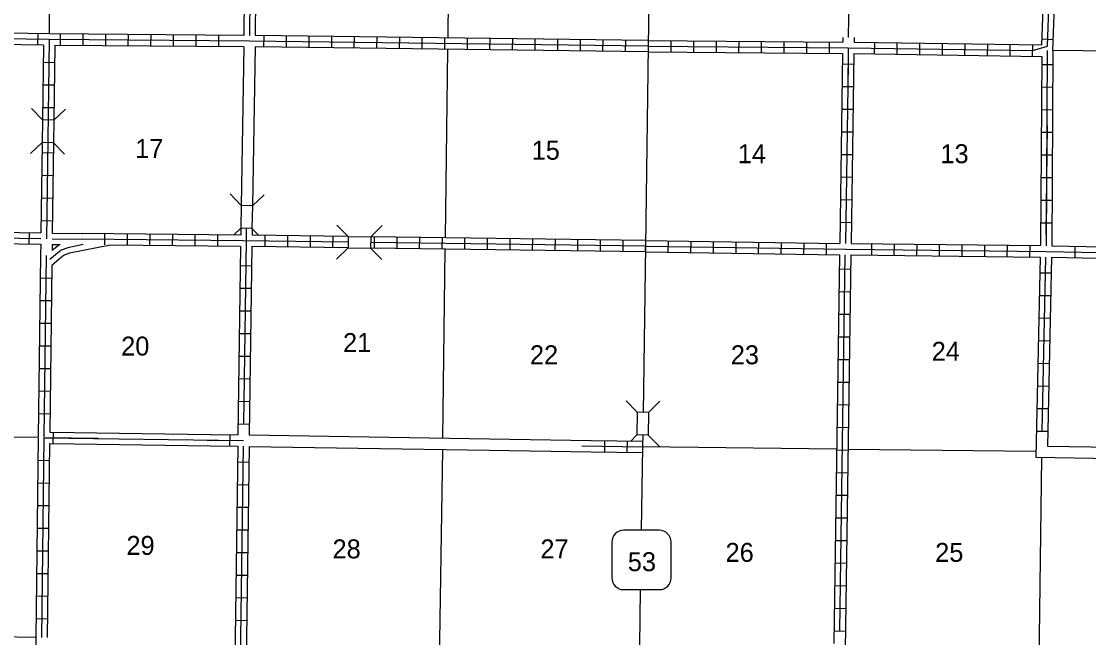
# Model space of a CAD drawing. Extents: x 1231110 to 1614361, y 15602718 to 15977648.
# Drawn here: x 1344824 to 1372993, y 15688430 to 15704684 of the extents above; entities that cross this region are included whole.
import ezdxf

# ---------------------------------------------------------------- set-up
doc = ezdxf.new("R2010")
doc.units = 0
for name, color, linetype in [('L10', 7, 'Continuous'), ('L11', 7, 'Continuous'), ('L13', 7, 'Continuous'), ('L14', 7, 'Continuous'), ('L18', 7, 'Continuous'), ('L3', 7, 'Continuous'), ('L8', 7, 'Continuous'), ('L9', 7, 'Continuous')]:
    doc.layers.add(name, color=color, linetype=linetype)

msp = doc.modelspace()

# ---------------------------------------------------------------- linework, layer by layer
at = {"layer": 'L10'}
for p, q in [((1346220, 15693841), (1349809, 15693790)), ((1357178, 15693675), (1359865, 15693632)), ((1346218, 15693541), (1349806, 15693490)), ((1357175, 15693375), (1359859, 15693332))]:
    msp.add_line(p, q, dxfattribs=at)
for points in [[(1350693, 15704011), (1350626, 15699828)], [(1350993, 15704008), (1350926, 15699821)], [(1350617, 15699233), (1350614, 15699045)], [(1350917, 15699221), (1350914, 15699042)]]:
    msp.add_lwpolyline(points, dxfattribs=at)
at = {"layer": 'L11'}
for p, q in [((1350839, 15693775), (1357178, 15693675)), ((1350835, 15693475), (1357175, 15693375)), ((1371904, 15693483), (1379949, 15693363)), ((1371597, 15693188), (1379945, 15693063))]:
    msp.add_line(p, q, dxfattribs=at)
at = {"layer": 'L13'}
for p, q in [((1345563, 15704352), (1345646, 15714675)), ((1366792, 15714314), (1366648, 15704257)), ((1356085, 15704243), (1356152, 15709251)), ((1356016, 15698973), (1356081, 15703943)), ((1382141, 15703808), (1372049, 15703916)), ((1355946, 15693694), (1356012, 15698673)), ((1345271, 15693705), (1329703, 15693927)), ((1355942, 15693394), (1355780, 15683128)), ((1366344, 15693400), (1361218, 15693461)), ((1371601, 15693337), (1366644, 15693396)), ((1371749, 15693185), (1371610, 15682903)), ((1345204, 15688434), (1340081, 15688504))]:
    msp.add_line(p, q, dxfattribs=at)
at = {"layer": 'L18'}
for p, q in [((1345385, 15702084), (1345094, 15702389)), ((1345684, 15702078), (1345988, 15702369)), ((1345385, 15702084), (1345373, 15701488)), ((1345684, 15702078), (1345385, 15702084)), ((1345684, 15702078), (1345671, 15701481)), ((1345373, 15701488), (1345068, 15701196)), ((1345671, 15701481), (1345373, 15701488)), ((1345671, 15701481), (1345963, 15701177)), ((1350626, 15699828), (1350334, 15700132)), ((1350924, 15699821), (1351228, 15700113)), ((1350626, 15699828), (1350613, 15699231)), ((1350924, 15699821), (1350626, 15699828)), ((1350924, 15699821), (1350911, 15699225)), ((1353450, 15699006), (1353154, 15699308)), ((1350613, 15699231), (1350421, 15699047)), ((1350911, 15699225), (1350613, 15699231)), ((1350911, 15699225), (1351089, 15699039)), ((1354046, 15699000), (1354348, 15699296)), ((1353450, 15699006), (1353447, 15698708)), ((1353450, 15699006), (1354046, 15699000)), ((1354046, 15699000), (1354043, 15698702)), ((1353447, 15698708), (1353145, 15698413)), ((1353447, 15698708), (1354043, 15698702)), ((1354043, 15698702), (1354339, 15698401)), ((1361077, 15694374), (1360782, 15694675)), ((1361375, 15694371), (1361677, 15694666)), ((1361077, 15694374), (1361071, 15693777)), ((1361375, 15694371), (1361077, 15694374)), ((1361375, 15694371), (1361370, 15693774)), ((1361071, 15693777), (1360906, 15693616)), ((1361370, 15693774), (1361071, 15693777)), ((1361370, 15693774), (1361665, 15693473))]:
    msp.add_line(p, q, dxfattribs=at)
at = {"layer": 'L3'}
for p, q in [((1361662, 15691262), (1360722, 15691262)), ((1360409, 15690949), (1360409, 15690009)), ((1361975, 15690009), (1361975, 15690949)), ((1360722, 15689696), (1361662, 15689696))]:
    msp.add_line(p, q, dxfattribs=at)
for points in [[(1361445, 15709343), (1361369, 15704026), (1361294, 15698752), (1361231, 15694372)], [(1361223, 15693776), (1361218, 15693461), (1361184, 15691262)], [(1361159, 15689696), (1361135, 15688211), (1361076, 15682911)]]:
    msp.add_lwpolyline(points, dxfattribs=at)
for centre, start, end in [((1360721, 15690950), 90.0011, 180.0011), ((1361660, 15690950), 0.0011, 90.0011), ((1360721, 15690010), 180.0011, 270.0011), ((1361661, 15690010), 270.0011, 0.0011)]:
    msp.add_arc(centre, 313, start, end, dxfattribs=at)
at = {"layer": 'L8'}
for p, q in [((1350744, 15709319), (1350697, 15704311)), ((1351044, 15709316), (1350997, 15704308)), ((1350892, 15709021), (1350847, 15704309)), ((1345260, 15704058), (1345265, 15704356)), ((1345858, 15704050), (1345860, 15704349)), ((1346454, 15704046), (1346457, 15704344)), ((1347051, 15704041), (1347053, 15704339)), ((1347647, 15704036), (1347650, 15704334)), ((1348244, 15704031), (1348246, 15704330)), ((1348840, 15704027), (1348843, 15704325)), ((1349437, 15704022), (1349439, 15704320)), ((1350034, 15704017), (1350036, 15704315)), ((1361371, 15704176), (1350997, 15704308)), ((1351226, 15704006), (1351230, 15704304)), ((1351823, 15703998), (1351826, 15704297)), ((1352419, 15703991), (1352423, 15704289)), ((1353016, 15703983), (1353019, 15704281)), ((1353612, 15703976), (1353616, 15704274)), ((1354209, 15703968), (1354212, 15704266)), ((1354805, 15703960), (1354809, 15704259)), ((1355402, 15703953), (1355406, 15704251)), ((1355998, 15703945), (1356002, 15704244)), ((1356595, 15703938), (1356599, 15704236)), ((1357191, 15703930), (1357195, 15704228)), ((1357788, 15703923), (1357792, 15704221)), ((1358384, 15703915), (1358388, 15704213)), ((1358981, 15703908), (1358985, 15704206)), ((1359578, 15703900), (1359581, 15704198)), ((1360174, 15703892), (1360178, 15704191)), ((1360771, 15703885), (1360774, 15704183)), ((1361967, 15704171), (1361964, 15703873)), ((1362563, 15704166), (1362561, 15703868)), ((1363160, 15704161), (1363158, 15703863)), ((1363756, 15704157), (1363754, 15703858)), ((1364353, 15704152), (1364351, 15703854)), ((1364950, 15704147), (1364947, 15703849)), ((1365546, 15704142), (1365544, 15703844)), ((1366143, 15704138), (1366140, 15703839)), ((1366503, 15704257), (1366501, 15704136)), ((1366803, 15704257), (1366801, 15704132)), ((1367337, 15704124), (1367332, 15703825)), ((1367933, 15704115), (1367929, 15703817)), ((1368530, 15704107), (1368526, 15703808)), ((1369126, 15704098), (1369122, 15703800)), ((1371761, 15704220), (1372059, 15704209)), ((1345410, 15704054), (1345382, 15702084)), ((1345710, 15704051), (1345682, 15702072)), ((1350693, 15704011), (1345710, 15704051)), ((1361367, 15703876), (1350993, 15704008)), ((1361368, 15703876), (1366497, 15703836)), ((1366497, 15703836), (1366424, 15698829)), ((1366797, 15703832), (1366724, 15698825)), ((1369723, 15704089), (1369719, 15703791)), ((1370319, 15704081), (1370315, 15703782)), ((1370916, 15704072), (1370912, 15703774)), ((1371508, 15704072), (1371504, 15703774)), ((1371899, 15703913), (1371869, 15698767)), ((1372049, 15703912), (1372019, 15698766)), ((1345404, 15703607), (1345703, 15703603)), ((1366792, 15703549), (1366494, 15703553)), ((1366643, 15703551), (1366574, 15698827)), ((1371755, 15703761), (1371719, 15698769)), ((1372046, 15703539), (1371747, 15703541)), ((1345396, 15703011), (1345694, 15703007)), ((1366783, 15702953), (1366485, 15702957)), ((1372042, 15702942), (1371744, 15702944)), ((1345387, 15702414), (1345686, 15702410)), ((1366774, 15702356), (1366476, 15702360)), ((1372039, 15702346), (1371741, 15702347)), ((1371873, 15699072), (1371905, 15701933)), ((1366766, 15701759), (1366467, 15701764)), ((1372036, 15701749), (1371737, 15701751)), ((1345373, 15701466), (1345339, 15699104)), ((1345673, 15701477), (1345639, 15699100)), ((1345370, 15701221), (1345669, 15701217)), ((1366757, 15701163), (1366459, 15701167)), ((1372032, 15701152), (1371734, 15701154)), ((1345362, 15700625), (1345660, 15700620)), ((1366748, 15700566), (1366450, 15700571)), ((1372029, 15700556), (1371730, 15700558)), ((1345353, 15700028), (1345652, 15700024)), ((1366740, 15699970), (1366441, 15699974)), ((1372025, 15699959), (1371727, 15699961)), ((1329809, 15699343), (1345339, 15699104)), ((1345345, 15699432), (1345643, 15699427)), ((1366731, 15699373), (1366433, 15699378)), ((1372022, 15699363), (1371724, 15699364)), ((1329804, 15699043), (1345335, 15698805)), ((1330111, 15699188), (1345337, 15698954)), ((1345026, 15699108), (1345022, 15698810)), ((1345639, 15699100), (1346428, 15699088)), ((1350614, 15699045), (1346431, 15699092)), ((1347024, 15698786), (1347028, 15699084)), ((1347621, 15698779), (1347624, 15699078)), ((1348218, 15698773), (1348221, 15699071)), ((1348814, 15698766), (1348818, 15699064)), ((1349411, 15698760), (1349414, 15699058)), ((1350007, 15698753), (1350011, 15699051)), ((1353450, 15699007), (1350914, 15699042)), ((1351259, 15698738), (1351263, 15699036)), ((1351856, 15698730), (1351860, 15699028)), ((1345335, 15698805), (1345331, 15698516)), ((1345635, 15698800), (1345633, 15698642)), ((1345635, 15698800), (1345852, 15698797)), ((1345637, 15698950), (1346425, 15698938)), ((1350610, 15698745), (1347181, 15698783)), ((1353446, 15698708), (1350910, 15698742)), ((1352452, 15698722), (1352456, 15699020)), ((1353049, 15698714), (1353053, 15699012)), ((1361294, 15698752), (1354045, 15698849)), ((1361296, 15698902), (1354047, 15698999)), ((1354137, 15698997), (1354133, 15698699)), ((1354734, 15698989), (1354730, 15698691)), ((1355330, 15698981), (1355326, 15698683)), ((1355927, 15698973), (1355923, 15698675)), ((1356523, 15698965), (1356519, 15698667)), ((1357120, 15698957), (1357116, 15698659)), ((1357716, 15698949), (1357712, 15698651)), ((1358313, 15698941), (1358309, 15698643)), ((1358910, 15698933), (1358906, 15698635)), ((1359506, 15698925), (1359502, 15698627)), ((1360103, 15698917), (1360099, 15698619)), ((1360699, 15698909), (1360695, 15698611)), ((1361296, 15698901), (1361292, 15698603)), ((1361296, 15698902), (1366424, 15698829)), ((1361892, 15698892), (1361888, 15698594)), ((1362489, 15698884), (1362485, 15698586)), ((1363086, 15698875), (1363081, 15698577)), ((1363682, 15698867), (1363678, 15698569)), ((1364279, 15698858), (1364274, 15698560)), ((1364875, 15698850), (1364871, 15698552)), ((1365472, 15698841), (1365467, 15698543)), ((1366068, 15698833), (1366064, 15698535)), ((1367261, 15698818), (1367257, 15698520)), ((1367857, 15698811), (1367854, 15698513)), ((1368454, 15698805), (1368451, 15698507)), ((1369050, 15698798), (1369047, 15698500)), ((1369647, 15698792), (1369644, 15698493)), ((1370243, 15698785), (1370240, 15698487)), ((1370840, 15698778), (1370837, 15698480)), ((1371437, 15698772), (1371433, 15698473)), ((1372631, 15698752), (1372625, 15698453)), ((1345332, 15698515), (1345271, 15693730)), ((1361292, 15698602), (1354043, 15698699)), ((1361292, 15698602), (1366419, 15698529)), ((1366419, 15698529), (1366269, 15688272)), ((1366424, 15688607), (1366569, 15698527)), ((1366719, 15698525), (1366568, 15688110)), ((1366719, 15698525), (1371714, 15698469)), ((1371714, 15698469), (1371597, 15693188)), ((1371763, 15693876), (1371864, 15698468)), ((1372014, 15698465), (1371904, 15693483)), ((1372014, 15698465), (1376989, 15698365)), ((1345628, 15698244), (1345572, 15693850)), ((1350603, 15698244), (1350902, 15698239)), ((1345325, 15697918), (1345623, 15697915)), ((1366415, 15698154), (1366713, 15698150)), ((1371706, 15698055), (1372004, 15698048)), ((1350595, 15697647), (1350893, 15697643)), ((1366406, 15697557), (1366704, 15697553)), ((1371693, 15697458), (1371991, 15697452)), ((1345317, 15697322), (1345616, 15697318)), ((1350586, 15697051), (1350884, 15697046)), ((1366397, 15696961), (1366695, 15696957)), ((1371680, 15696862), (1371978, 15696855)), ((1345310, 15696725), (1345608, 15696722)), ((1350578, 15696454), (1350876, 15696450)), ((1366388, 15696364), (1366687, 15696360)), ((1371666, 15696266), (1371965, 15696259)), ((1345302, 15696129), (1345600, 15696125)), ((1350569, 15695857), (1350867, 15695853)), ((1366380, 15695768), (1366678, 15695763)), ((1371653, 15695669), (1371951, 15695662)), ((1345295, 15695532), (1345593, 15695528)), ((1350561, 15695261), (1350859, 15695257)), ((1366371, 15695171), (1366669, 15695167)), ((1345287, 15694936), (1345585, 15694932)), ((1371640, 15695073), (1371938, 15695066)), ((1350552, 15694664), (1350850, 15694660)), ((1366362, 15694575), (1366661, 15694570)), ((1345279, 15694339), (1345578, 15694335)), ((1371627, 15694476), (1371925, 15694470)), ((1350544, 15694068), (1350842, 15694064)), ((1366354, 15693978), (1366652, 15693974)), ((1345271, 15693704), (1345204, 15688434)), ((1346860, 15693682), (1345421, 15693703)), ((1345572, 15693850), (1346220, 15693841)), ((1345665, 15693550), (1345669, 15693848)), ((1349809, 15693790), (1350539, 15693780)), ((1350324, 15693782), (1350320, 15693484)), ((1371614, 15693880), (1371912, 15693873)), ((1345569, 15693550), (1345504, 15688430)), ((1345569, 15693550), (1346218, 15693541)), ((1349726, 15693641), (1350537, 15693630)), ((1349806, 15693490), (1350535, 15693480)), ((1350535, 15693480), (1350396, 15683198)), ((1350550, 15683517), (1350685, 15693478)), ((1350835, 15693475), (1350696, 15683193)), ((1359617, 15693486), (1361218, 15693461)), ((1359865, 15693632), (1361221, 15693611)), ((1360215, 15693626), (1360211, 15693327)), ((1360812, 15693616), (1360807, 15693318)), ((1345264, 15693108), (1345562, 15693104)), ((1359859, 15693332), (1361216, 15693311)), ((1366345, 15693382), (1366643, 15693377)), ((1350530, 15693064), (1350828, 15693060)), ((1366336, 15692785), (1366634, 15692781)), ((1345256, 15692511), (1345555, 15692508)), ((1350522, 15692468), (1350820, 15692464)), ((1366327, 15692188), (1366626, 15692184)), ((1345249, 15691915), (1345547, 15691911)), ((1350514, 15691871), (1350812, 15691867)), ((1366319, 15691592), (1366617, 15691588)), ((1345241, 15691318), (1345539, 15691314)), ((1350506, 15691275), (1350804, 15691271)), ((1366310, 15690995), (1366608, 15690991)), ((1345234, 15690722), (1345532, 15690718)), ((1350498, 15690678), (1350796, 15690674)), ((1366301, 15690399), (1366600, 15690394)), ((1345226, 15690125), (1345524, 15690121)), ((1350490, 15690082), (1350788, 15690078)), ((1366293, 15689802), (1366591, 15689798)), ((1345218, 15689529), (1345517, 15689525)), ((1350482, 15689485), (1350780, 15689481)), ((1366284, 15689206), (1366582, 15689201)), ((1345211, 15688932), (1345509, 15688928)), ((1350474, 15688888), (1350772, 15688884)), ((1366275, 15688609), (1366573, 15688605)), ((1345204, 15688434), (1345128, 15683155))]:
    msp.add_line(p, q, dxfattribs=at)
for points in [[(1361369, 15704026), (1366644, 15703985), (1371510, 15703914), (1371903, 15704026), (1371978, 15706017), (1371711, 15706671), (1371687, 15707396), (1371968, 15707867), (1372048, 15712183), (1372077, 15714413)], [(1371754, 15704061), (1371827, 15705990), (1371562, 15706639), (1371536, 15707435), (1371819, 15707910), (1371898, 15712186), (1371925, 15714265)], [(1372049, 15703912), (1372129, 15706044), (1371860, 15706702), (1371839, 15707357), (1372118, 15707825), (1372198, 15712181), (1372225, 15714261)], [(1361369, 15704026), (1350845, 15704160), (1345562, 15704202), (1340688, 15704280), (1334998, 15704411), (1329740, 15704461)], [(1350697, 15704311), (1345564, 15704352), (1340473, 15704434)], [(1345410, 15704054), (1340685, 15704130), (1334996, 15704261)], [(1345562, 15704202), (1345487, 15698952)], [(1361370, 15704176), (1366501, 15704136)], [(1366801, 15704132), (1371754, 15704061)], [(1366644, 15703985), (1366634, 15702948)], [(1366797, 15703832), (1371755, 15703761)], [(1350693, 15694066), (1350762, 15698894), (1350767, 15699231)], [(1346458, 15698795), (1346049, 15698714), (1345877, 15698645), (1345727, 15698525), (1345579, 15698399)], [(1347181, 15698783), (1346092, 15698570), (1345954, 15698514), (1345822, 15698409), (1345628, 15698244)], [(1345852, 15698797), (1345801, 15698776), (1345633, 15698642)], [(1350665, 15698895), (1346430, 15698942)], [(1350610, 15698745), (1350539, 15693780)], [(1353448, 15698858), (1350665, 15698895)], [(1350910, 15698742), (1350839, 15693775)], [(1361294, 15698752), (1366593, 15698676), (1371868, 15698618), (1377015, 15698515), (1382248, 15698431), (1387564, 15698389), (1392814, 15698363), (1398121, 15698262), (1403371, 15698203), (1408651, 15698129)], [(1366724, 15698825), (1371719, 15698769)], [(1372019, 15698765), (1377018, 15698665), (1382074, 15698584)], [(1345482, 15698513), (1345421, 15693728)], [(1345421, 15693703), (1345354, 15688432)]]:
    msp.add_lwpolyline(points, dxfattribs=at)
at = {"layer": 'L9'}
msp.add_lwpolyline([(1345421, 15693703), (1350687, 15693627)], dxfattribs=at)

# ---------------------------------------------------------------- texts
at = {"layer": 'L14'}
for s, p in [('17', (1347828, 15701081)), ('15', (1358293, 15701035)), ('14', (1363733, 15700943)), ('13', (1369081, 15700943)), ('20', (1347459, 15695870)), ('21', (1353314, 15695962)), ('24', (1368850, 15695732)), ('22', (1358247, 15695640)), ('23', (1363548, 15695640)), ('29', (1347598, 15690613)), ('28', (1353037, 15690521)), ('27', (1358523, 15690521)), ('26', (1363410, 15690428)), ('25', (1368942, 15690428))]:
    msp.add_text(s, height=500, rotation=0, dxfattribs=at).set_placement(p)
at = {"layer": 'L3'}
msp.add_text('53', height=500, rotation=0, dxfattribs=at).set_placement((1360830, 15690183))

doc.saveas('drawing.dxf')
